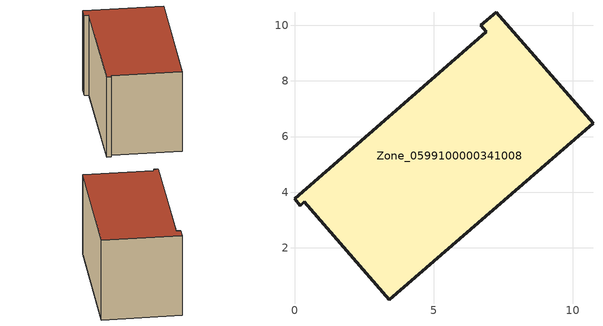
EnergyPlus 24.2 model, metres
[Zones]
Zone_0599100000341008
 floor ground (C_G): 7.25,10.48 10.74,6.47 3.41,0.12 0.36,3.65 0.21,3.51 0,3.76 6.89,9.77 6.69,10 z0
 wall outside (C_F): 10.74,6.47 7.25,10.48 6.69,10 6.89,9.77 0,3.76 0.21,3.51 0.36,3.65 3.41,0.12 10.74,6.47 z0:5.8
 roof outside (C_R): 6.89,9.77 0,3.76 0.21,3.51 0.36,3.65 3.41,0.12 10.74,6.47 7.25,10.48 6.69,10 z5.8
[BUILDING]
Pand.0599100000341008: North Axis=0; Terrain=City; Loads Convergence Tolerance Value=0.04; Temperature Convergence Tolerance Value=0.4; Solar Distribution=FullExterior; Maximum Number of Warmup Days=25; Minimum Number of Warmup Days=1
[Site:Location]
Rotterdam.The.Hague.AP_ZH_NLD Design_Conditions: Latitude=51.96; Longitude=4.45; Time Zone=1; Elevation=-4.5
[SITE:GROUNDTEMPERATURE:BUILDINGSURFACE]
18, 18, 18, 18, 18, 18, 18, 18, 18, 18, 18, 18
[MATERIAL] Thermal Absorptance=0.9; Solar Absorptance=0.7; Visible Absorptance=0.7
Name | Roughness | Thickness | Conductivity | Density | Specific Heat
G.TI.1992-2005 | MediumSmooth | 0.15 | 0.06 | 540 | 1210
F.TI.1992-2005 | Rough | 0.3 | 0.12 | 1920 | 840
R.TI.1992-2005 | MediumRough | 0.2 | 0.08 | 1500 | 1000
[CONSTRUCTION]
C_G: G.TI.1992-2005
C_F: F.TI.1992-2005
C_R: R.TI.1992-2005
[ZONE]
Zone_0599100000341008: Type=1; Multiplier=1; Ceiling Height=Autocalculate; Volume=Autocalculate; Floor Area=autocalculate; Part of Total Floor Area=Yes
[ZONEINFILTRATION:DESIGNFLOWRATE]
Infil_Zone_0599100000341008: Zone or ZoneList or Space or SpaceList=Zone_0599100000341008; Schedule=AlwaysOn; Design Flow Rate Calculation Method=Flow/Area; Flow Rate per Floor Area=0.0015; Constant Term Coefficient=1; Temperature Term Coefficient=0; Velocity Term Coefficient=0; Velocity Squared Term Coefficient=0
[HVACTEMPLATE:ZONE:IDEALLOADSAIRSYSTEM]
Zone_0599100000341008: Maximum Heating Supply Air Temperature=50; Minimum Cooling Supply Air Temperature=13; Maximum Heating Supply Air Humidity Ratio=0.0156; Minimum Cooling Supply Air Humidity Ratio=0.0077; Heating Limit=NoLimit; Cooling Limit=NoLimit; Dehumidification Control Type=ConstantSensibleHeatRatio; Cooling Sensible Heat Ratio=0.7; Dehumidification Setpoint=60; Humidification Control Type=None; Humidification Setpoint=30; Outdoor Air Method=None; Outdoor Air Flow Rate per Person=0.00944; Outdoor Air Flow Rate per Zone Floor Area=0; Outdoor Air Flow Rate per Zone=0; Demand Controlled Ventilation Type=None; Outdoor Air Economizer Type=NoEconomizer; Heat Recovery Type=None; Sensible Heat Recovery Effectiveness=0.7; Latent Heat Recovery Effectiveness=0.65
[ZONECONTROL:THERMOSTAT]
ThermostatControl_Zone_0599100000341008: Zone or ZoneList=Zone_0599100000341008; Control Type Schedule=DualSetpointControlType; Control 1=Thermostat_Zone_0599100000341008; Temperature Difference Between Cutout And Setpoint=0
[THERMOSTATSETPOINT:DUALSETPOINT]
Thermostat_Zone_0599100000341008: Heating Setpoint Temperature Schedule=HeatingSetpoint_Zone_0599100000341008; Cooling Setpoint Temperature Schedule=CoolingSetpoint_Zone_0599100000341008
[SCHEDULE:COMPACT]
HeatingSetpoint_Zone_0599100000341008: Through: 12/31, For: AllDays, Until: 24:00, 21
CoolingSetpoint_Zone_0599100000341008: Through: 12/31, For: AllDays, Until: 24:00, 24
DualSetpointControlType: Through: 12/31, For: AllDays, Until: 24:00, 4
AlwaysOn: Through: 12/31, For: AllDays, Until: 24:00, 1
